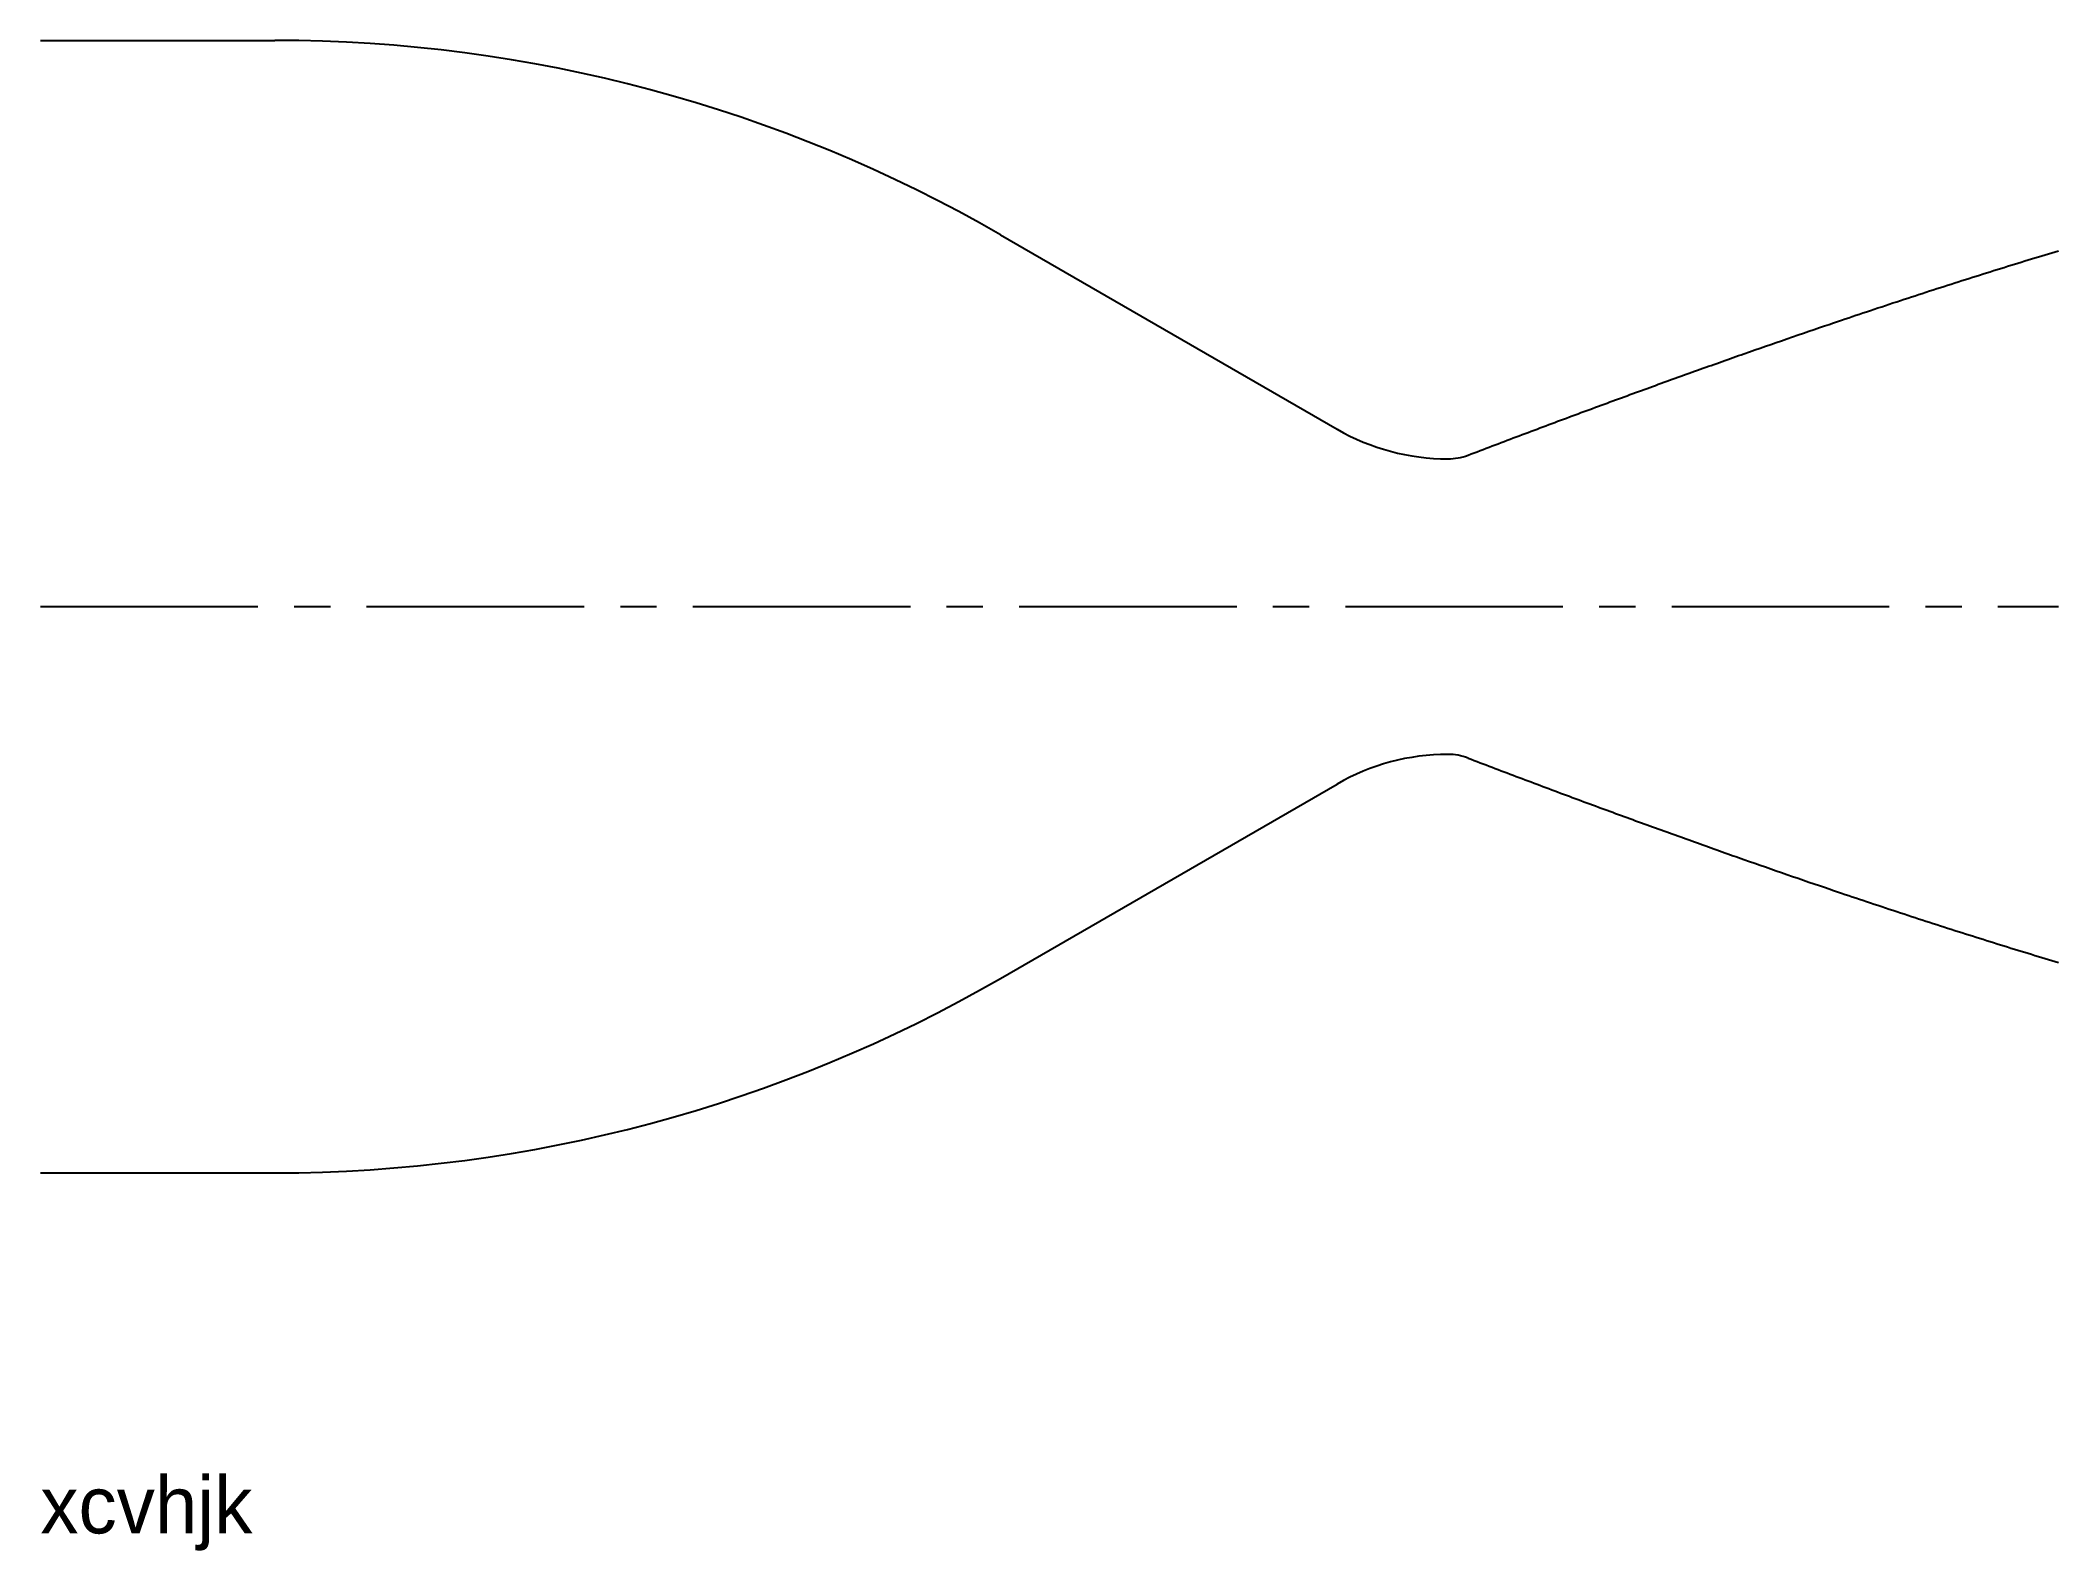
# Model space of a CAD drawing. Header units: millimetres. Extents: x 0 to 177, y -83 to 50.
import ezdxf

# ---------------------------------------------------------------- set-up
doc = ezdxf.new("R2010")
doc.units = ezdxf.units.MM
doc.linetypes.add('CENTER2', pattern=[28.575, 19.05, -3.175, 3.175, -3.175])
doc.layers.get('0').update_dxf_attribs({"color": 1})
doc.layers.add('Dimensions', color=5, linetype='Continuous')
doc.styles.get("Standard").update_dxf_attribs({"font": 'txt', "width": 0.75})

msp = doc.modelspace()

# ---------------------------------------------------------------- linework, layer by layer
for p, q in [((0, 49.59153), (20.546132, 49.59153)), ((84.083106, 32.566849), (113.570718, 15.542168)), ((84.083106, -32.566849), (113.570718, -15.542168)), ((0, -49.59153), (20.546132, -49.59153))]:
    msp.add_line(p, q)
at = {"color": 3, "linetype": 'CENTER2'}
msp.add_line((0, 0), (176.764897, 0), dxfattribs=at)
for centre, radius, start, end in [((20.546132, -77.482418), 127.073947, 60, 90), ((123.276793, 32.353583), 19.41215, 240, 270), ((123.276793, 17.885061), 4.943627, 270, 290.889093), ((123.276793, -32.353583), 19.41215, 90, 120), ((123.276793, -17.885061), 4.943627, 69.110907, 90), ((20.546132, 77.482418), 127.073947, 270, 300)]:
    msp.add_arc(centre, radius, start, end)
for points in [[(125.039493, 13.266366), (154.554061, 24.530446), (176.764897, 31.167098)], [(125.039493, -13.266366), (154.554061, -24.530446), (176.764897, -31.167098)]]:
    msp.add_open_spline(points, degree=2)

# ---------------------------------------------------------------- texts
at = {"layer": 'Dimensions', "color": 3}
msp.add_text('xcvhjk', height=5, dxfattribs=at).set_placement((0, -81.167098))

doc.saveas('drawing.dxf')
